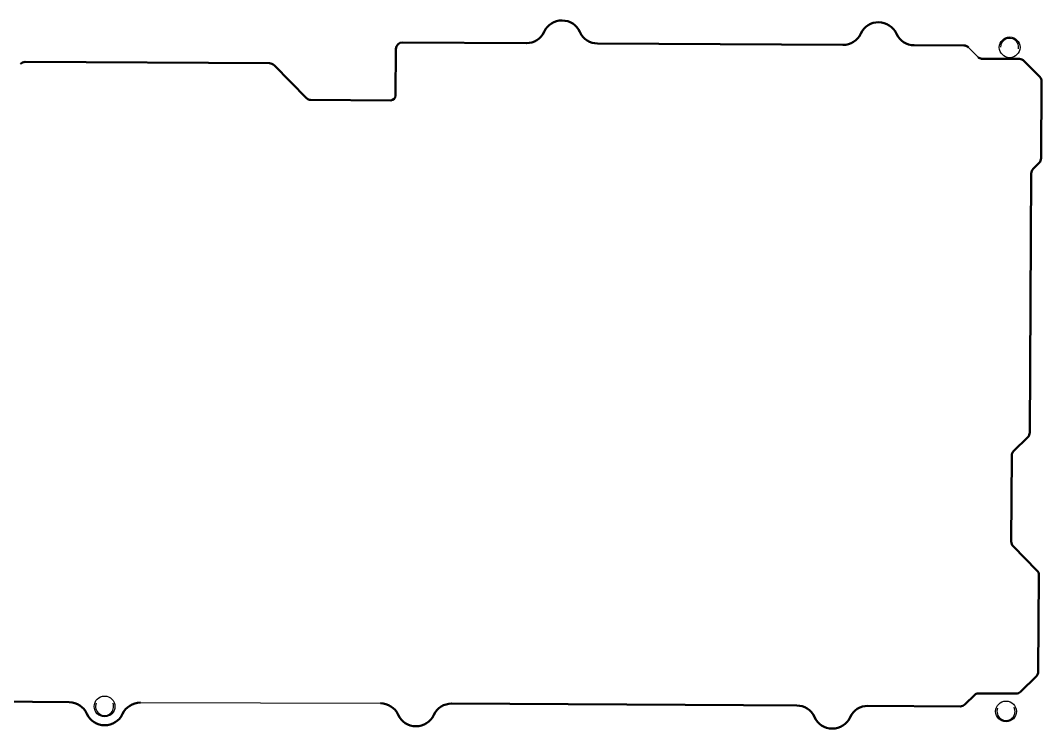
# Model space of a CAD drawing. Header units: centimetres. Extents: x -11 to 276, y 107 to 217.
# Drawn here: x 119.6 to 276.4, y 106.8 to 215.6 of the extents above; entities that cross this region are included whole.
import ezdxf

# ---------------------------------------------------------------- set-up
doc = ezdxf.new("R2010")
doc.units = ezdxf.units.CM
doc.header["$MEASUREMENT"] = 0
doc.layers.add('PLATE_Sketch10', color=7, linetype='Continuous')
doc.layers.add('Visible', color=7, linetype='Continuous', lineweight=50)

msp = doc.modelspace()

# ---------------------------------------------------------------- linework, layer by layer
for p, q in [((200.06, 213.83, -2.81), (200.06, 213.83, -3.22)), ((200.06, 213.83, -2.81), (200.06, 213.83, -3.22)), ((200.07, 213.83, -2.81), (200.07, 213.83, -3.22)), ((200.07, 213.83, -2.81), (200.07, 213.83, -3.22)), ((200.07, 213.83, -2.81), (200.07, 213.83, -3.22)), ((200.07, 213.83, -2.81), (200.07, 213.83, -3.22)), ((205.54, 213.8, -2.81), (205.54, 213.8, -3.22)), ((205.54, 213.8, -2.81), (205.54, 213.8, -3.22)), ((205.54, 213.8, -2.81), (205.54, 213.8, -3.22)), ((205.54, 213.8, -2.81), (205.54, 213.8, -3.22)), ((248.68, 213.56, -2.81), (248.68, 213.56, -3.22)), ((248.68, 213.56, -2.81), (248.68, 213.56, -3.22)), ((248.68, 213.56, -2.81), (248.68, 213.56, -3.22)), ((248.68, 213.56, -2.81), (248.68, 213.56, -3.22)), ((254.16, 213.53, -2.81), (254.16, 213.53, -3.22)), ((254.16, 213.53, -2.81), (254.16, 213.53, -3.22)), ((254.16, 213.53, -2.81), (254.16, 213.53, -3.22)), ((254.16, 213.53, -2.81), (254.16, 213.53, -3.22)), ((197.32, 212.09, -2.81), (178.3, 212.19, -2.81)), ((197.32, 212.09, -2.81), (178.3, 212.19, -2.81)), ((178.3, 212.19, -2.81), (178.3, 212.19, -3.22)), ((197.32, 212.09, -3.22), (178.3, 212.19, -3.22)), ((197.32, 212.09, -2.81), (178.3, 212.19, -2.81)), ((178.3, 212.19, -2.81), (178.3, 212.19, -3.22)), ((197.32, 212.09, -3.22), (178.3, 212.19, -3.22)), ((178.3, 212.19, -2.81), (178.3, 212.19, -3.22)), ((178.3, 212.19, -2.81), (178.3, 212.19, -3.22)), ((197.32, 212.09, -2.81), (197.32, 212.09, -3.22)), ((197.32, 212.09, -2.81), (197.32, 212.09, -3.22)), ((197.32, 212.09, -2.81), (197.32, 212.09, -3.22)), ((197.32, 212.09, -2.81), (197.32, 212.09, -3.22)), ((197.32, 212.09, -2.81), (197.32, 212.09, -3.22)), ((197.32, 212.09, -2.81), (197.32, 212.09, -3.22)), ((208.26, 212.03, -2.81), (208.26, 212.03, -3.22)), ((208.26, 212.03, -2.81), (208.26, 212.03, -3.22)), ((245.94, 211.82, -2.81), (208.26, 212.03, -2.81)), ((208.26, 212.03, -2.81), (208.26, 212.03, -3.22)), ((245.94, 211.82, -3.22), (208.26, 212.03, -3.22)), ((245.94, 211.82, -2.81), (227.38, 211.92, -2.81)), ((245.94, 211.82, -2.81), (227.38, 211.92, -2.81)), ((227.38, 211.92, -2.81), (227.38, 211.92, -3.22)), ((245.94, 211.82, -3.22), (227.38, 211.92, -3.22)), ((245.94, 211.82, -2.81), (245.94, 211.82, -3.22)), ((245.94, 211.82, -2.81), (245.94, 211.82, -3.22)), ((245.94, 211.82, -2.81), (245.94, 211.82, -3.22)), ((245.94, 211.82, -2.81), (245.94, 211.82, -3.22)), ((264.52, 211.72, -2.81), (256.88, 211.76, -2.81)), ((264.52, 211.72, -2.81), (256.88, 211.76, -2.81)), ((256.88, 211.76, -2.81), (256.88, 211.76, -3.22)), ((264.52, 211.72, -3.22), (256.88, 211.76, -3.22)), ((264.52, 211.72, -2.81), (256.88, 211.76, -2.81)), ((256.88, 211.76, -2.81), (256.88, 211.76, -3.22)), ((264.52, 211.72, -3.22), (256.88, 211.76, -3.22)), ((256.88, 211.76, -2.81), (256.88, 211.76, -3.22)), ((256.88, 211.76, -2.81), (256.88, 211.76, -3.22)), ((264.52, 211.72, -2.81), (264.52, 211.72, -3.22)), ((264.52, 211.72, -2.81), (264.52, 211.72, -3.22)), ((264.52, 211.72, -2.81), (264.52, 211.72, -3.22)), ((264.52, 211.72, -2.81), (264.52, 211.72, -3.22)), ((177.29, 211.2, -2.81), (177.25, 204.05, -2.81)), ((177.29, 211.2, -2.81), (177.25, 204.05, -2.81)), ((177.29, 211.2, -3.22), (177.25, 204.05, -3.22)), ((177.29, 211.2, -2.81), (177.25, 204.05, -2.81)), ((177.29, 211.2, -3.22), (177.25, 204.05, -3.22)), ((177.29, 211.2, -2.81), (177.29, 211.2, -3.22)), ((177.29, 211.2, -2.81), (177.29, 211.2, -3.22)), ((177.29, 211.2, -2.81), (177.29, 211.2, -3.22)), ((177.29, 211.2, -2.81), (177.29, 211.2, -3.22)), ((266.71, 209.92, -2.81), (265.22, 211.42, -2.81)), ((266.71, 209.92, -2.81), (265.22, 211.42, -2.81)), ((265.22, 211.42, -2.81), (265.22, 211.42, -3.22)), ((266.71, 209.92, -3.22), (265.22, 211.42, -3.22)), ((265.22, 211.42, -2.81), (265.22, 211.42, -3.22)), ((265.22, 211.42, -2.81), (265.22, 211.42, -3.22)), ((119.64, 208.91, -2.81), (119.64, 208.91, -3.22)), ((119.64, 208.91, -2.81), (119.64, 208.91, -3.22)), ((157.89, 208.99, -2.81), (120.35, 209.2, -2.81)), ((157.89, 208.99, -2.81), (120.35, 209.2, -2.81)), ((120.35, 209.2, -2.81), (120.35, 209.2, -3.22)), ((157.89, 208.99, -3.22), (120.35, 209.2, -3.22)), ((157.89, 208.99, -2.81), (120.35, 209.2, -2.81)), ((120.35, 209.2, -2.81), (120.35, 209.2, -3.22)), ((157.89, 208.99, -3.22), (120.35, 209.2, -3.22)), ((120.35, 209.2, -2.81), (120.35, 209.2, -3.22)), ((120.35, 209.2, -2.81), (120.35, 209.2, -3.22)), ((157.89, 208.99, -2.81), (157.89, 208.99, -3.22)), ((157.89, 208.99, -2.81), (157.89, 208.99, -3.22)), ((157.89, 208.99, -2.81), (157.89, 208.99, -3.22)), ((157.89, 208.99, -2.81), (157.89, 208.99, -3.22)), ((158.59, 208.69, -2.81), (163.64, 203.59, -2.81)), ((158.59, 208.69, -2.81), (163.64, 203.59, -2.81)), ((158.59, 208.69, -3.22), (163.64, 203.59, -3.22)), ((158.59, 208.69, -2.81), (158.59, 208.69, -3.22)), ((158.59, 208.69, -2.81), (163.64, 203.59, -2.81)), ((158.59, 208.69, -3.22), (163.64, 203.59, -3.22)), ((158.59, 208.69, -2.81), (158.59, 208.69, -3.22)), ((158.59, 208.69, -2.81), (158.59, 208.69, -3.22)), ((158.59, 208.69, -2.81), (158.59, 208.69, -3.22)), ((266.71, 209.92, -2.81), (266.71, 209.92, -3.22)), ((266.71, 209.92, -2.81), (266.71, 209.92, -3.22)), ((266.71, 209.92, -2.81), (266.71, 209.92, -3.22)), ((273.03, 209.67, -2.81), (267.24, 209.7, -2.81)), ((273.03, 209.67, -2.81), (267.24, 209.7, -2.81)), ((267.24, 209.7, -2.81), (267.24, 209.7, -3.22)), ((273.03, 209.67, -3.22), (267.24, 209.7, -3.22)), ((273.03, 209.67, -2.81), (267.24, 209.7, -2.81)), ((267.24, 209.7, -2.81), (267.24, 209.7, -3.22)), ((273.03, 209.67, -3.22), (267.24, 209.7, -3.22)), ((267.24, 209.7, -2.81), (267.24, 209.7, -3.22)), ((267.24, 209.7, -2.81), (267.24, 209.7, -3.22)), ((273.03, 209.67, -2.81), (273.03, 209.67, -3.22)), ((273.03, 209.67, -2.81), (273.03, 209.67, -3.22)), ((273.03, 209.67, -2.81), (273.03, 209.67, -3.22)), ((273.03, 209.67, -2.81), (273.03, 209.67, -3.22)), ((273.74, 209.37, -2.81), (276.15, 206.93, -2.81)), ((273.74, 209.37, -2.81), (276.15, 206.93, -2.81)), ((273.74, 209.37, -3.22), (276.15, 206.93, -3.22)), ((273.74, 209.37, -2.81), (273.74, 209.37, -3.22)), ((273.74, 209.37, -2.81), (276.15, 206.93, -2.81)), ((273.74, 209.37, -3.22), (276.15, 206.93, -3.22)), ((273.74, 209.37, -2.81), (273.74, 209.37, -3.22)), ((273.74, 209.37, -2.81), (273.74, 209.37, -3.22)), ((273.74, 209.37, -2.81), (273.74, 209.37, -3.22)), ((276.15, 206.93, -2.81), (276.15, 206.93, -3.22)), ((276.15, 206.93, -2.81), (276.15, 206.93, -3.22)), ((276.15, 206.93, -2.81), (276.15, 206.93, -3.22)), ((276.15, 206.93, -2.81), (276.15, 206.93, -3.22)), ((276.37, 194.41, -2.81), (276.44, 206.22, -2.81)), ((276.37, 194.41, -2.81), (276.44, 206.22, -2.81)), ((276.37, 194.41, -3.22), (276.44, 206.22, -3.22)), ((276.37, 194.41, -2.81), (276.44, 206.22, -2.81)), ((276.37, 194.41, -3.22), (276.44, 206.22, -3.22)), ((276.44, 206.22, -2.81), (276.44, 206.22, -3.22)), ((276.44, 206.22, -2.81), (276.44, 206.22, -3.22)), ((276.44, 206.22, -2.81), (276.44, 206.22, -3.22)), ((276.44, 206.22, -2.81), (276.44, 206.22, -3.22)), ((177.25, 204.05, -2.81), (177.25, 204.05, -3.22)), ((177.25, 204.05, -2.81), (177.25, 204.05, -3.22)), ((177.25, 204.05, -2.81), (177.25, 204.05, -3.22)), ((177.25, 204.05, -2.81), (177.25, 204.05, -3.22)), ((163.64, 203.59, -2.81), (163.64, 203.59, -3.22)), ((163.64, 203.59, -2.81), (163.64, 203.59, -3.22)), ((163.64, 203.59, -2.81), (163.64, 203.59, -3.22)), ((163.64, 203.59, -2.81), (163.64, 203.59, -3.22)), ((176.5, 203.3, -2.81), (164.17, 203.37, -2.81)), ((176.5, 203.3, -2.81), (164.17, 203.37, -2.81)), ((164.17, 203.37, -2.81), (164.17, 203.37, -3.22)), ((176.5, 203.3, -3.22), (164.17, 203.37, -3.22)), ((176.5, 203.3, -2.81), (164.17, 203.37, -2.81)), ((164.17, 203.37, -2.81), (164.17, 203.37, -3.22)), ((176.5, 203.3, -3.22), (164.17, 203.37, -3.22)), ((164.17, 203.37, -2.81), (164.17, 203.37, -3.22)), ((164.17, 203.37, -2.81), (164.17, 203.37, -3.22)), ((176.5, 203.3, -2.81), (176.5, 203.3, -3.22)), ((176.5, 203.3, -2.81), (176.5, 203.3, -3.22)), ((176.5, 203.3, -2.81), (176.5, 203.3, -3.22)), ((176.5, 203.3, -2.81), (176.5, 203.3, -3.22)), ((275.15, 192.79, -2.81), (276.08, 193.71, -2.81)), ((275.15, 192.79, -2.81), (276.08, 193.71, -2.81)), ((275.15, 192.79, -3.22), (276.08, 193.71, -3.22)), ((275.15, 192.79, -2.81), (276.08, 193.71, -2.81)), ((275.15, 192.79, -3.22), (276.08, 193.71, -3.22)), ((276.08, 193.71, -2.81), (276.08, 193.71, -3.22)), ((276.08, 193.71, -2.81), (276.08, 193.71, -3.22)), ((276.08, 193.71, -2.81), (276.08, 193.71, -3.22)), ((276.08, 193.71, -2.81), (276.08, 193.71, -3.22)), ((276.37, 194.41, -2.81), (276.37, 194.41, -3.22)), ((276.37, 194.41, -2.81), (276.37, 194.41, -3.22)), ((276.37, 194.41, -2.81), (276.37, 194.41, -3.22)), ((276.37, 194.41, -2.81), (276.37, 194.41, -3.22)), ((274.64, 152.29, -2.81), (274.86, 192.09, -2.81)), ((274.64, 152.29, -2.81), (274.86, 192.09, -2.81)), ((274.64, 152.29, -3.22), (274.86, 192.09, -3.22)), ((274.64, 152.29, -2.81), (274.86, 192.09, -2.81)), ((274.64, 152.29, -3.22), (274.86, 192.09, -3.22)), ((274.86, 192.09, -2.81), (274.86, 192.09, -3.22)), ((274.86, 192.09, -2.81), (274.86, 192.09, -3.22)), ((274.86, 192.09, -2.81), (274.86, 192.09, -3.22)), ((274.86, 192.09, -2.81), (274.86, 192.09, -3.22)), ((275.15, 192.79, -2.81), (275.15, 192.79, -3.22)), ((275.15, 192.79, -2.81), (275.15, 192.79, -3.22)), ((275.15, 192.79, -2.81), (275.15, 192.79, -3.22)), ((275.15, 192.79, -2.81), (275.15, 192.79, -3.22)), ((274.64, 152.29, -2.81), (274.64, 152.29, -3.22)), ((274.64, 152.29, -2.81), (274.64, 152.29, -3.22)), ((274.64, 152.29, -2.81), (274.64, 152.29, -3.22)), ((274.64, 152.29, -2.81), (274.64, 152.29, -3.22)), ((272.14, 149.41, -2.81), (274.34, 151.58, -2.81)), ((272.14, 149.41, -2.81), (274.34, 151.58, -2.81)), ((272.14, 149.41, -3.22), (274.34, 151.58, -3.22)), ((272.14, 149.41, -2.81), (274.34, 151.58, -2.81)), ((272.14, 149.41, -3.22), (274.34, 151.58, -3.22)), ((274.34, 151.58, -2.81), (274.34, 151.58, -3.22)), ((274.34, 151.58, -2.81), (274.34, 151.58, -3.22)), ((274.34, 151.58, -2.81), (274.34, 151.58, -3.22)), ((274.34, 151.58, -2.81), (274.34, 151.58, -3.22)), ((272.14, 149.41, -2.81), (272.14, 149.41, -3.22)), ((272.14, 149.41, -2.81), (272.14, 149.41, -3.22)), ((272.14, 149.41, -2.81), (272.14, 149.41, -3.22)), ((272.14, 149.41, -2.81), (272.14, 149.41, -3.22)), ((271.77, 135.51, -2.81), (271.85, 148.7, -2.81)), ((271.77, 135.51, -2.81), (271.85, 148.7, -2.81)), ((271.77, 135.51, -3.22), (271.85, 148.7, -3.22)), ((271.77, 135.51, -2.81), (271.85, 148.7, -2.81)), ((271.77, 135.51, -3.22), (271.85, 148.7, -3.22)), ((271.85, 148.7, -2.81), (271.85, 148.7, -3.22)), ((271.85, 148.7, -2.81), (271.85, 148.7, -3.22)), ((271.85, 148.7, -2.81), (271.85, 148.7, -3.22)), ((271.85, 148.7, -2.81), (271.85, 148.7, -3.22)), ((271.77, 135.51, -2.81), (271.77, 135.51, -3.22)), ((271.77, 135.51, -2.81), (271.77, 135.51, -3.22)), ((271.77, 135.51, -2.81), (271.77, 135.51, -3.22)), ((271.77, 135.51, -2.81), (271.77, 135.51, -3.22)), ((275.73, 131.09, -2.81), (272.06, 134.8, -2.81)), ((275.73, 131.09, -2.81), (272.06, 134.8, -2.81)), ((272.06, 134.8, -2.81), (272.06, 134.8, -3.22)), ((275.73, 131.09, -3.22), (272.06, 134.8, -3.22)), ((275.73, 131.09, -2.81), (272.06, 134.8, -2.81)), ((272.06, 134.8, -2.81), (272.06, 134.8, -3.22)), ((275.73, 131.09, -3.22), (272.06, 134.8, -3.22)), ((272.06, 134.8, -2.81), (272.06, 134.8, -3.22)), ((272.06, 134.8, -2.81), (272.06, 134.8, -3.22)), ((275.73, 131.09, -2.81), (275.73, 131.09, -3.22)), ((275.73, 131.09, -2.81), (275.73, 131.09, -3.22)), ((275.73, 131.09, -2.81), (275.73, 131.09, -3.22)), ((275.73, 131.09, -2.81), (275.73, 131.09, -3.22)), ((275.94, 115.56, -2.81), (276.02, 130.38, -2.81)), ((275.94, 115.56, -2.81), (276.02, 130.38, -2.81)), ((275.94, 115.56, -3.22), (276.02, 130.38, -3.22)), ((275.94, 115.56, -2.81), (276.02, 130.38, -2.81)), ((275.94, 115.56, -3.22), (276.02, 130.38, -3.22)), ((276.02, 130.38, -2.81), (276.02, 130.38, -3.22)), ((276.02, 130.38, -2.81), (276.02, 130.38, -3.22)), ((276.02, 130.38, -2.81), (276.02, 130.38, -3.22)), ((276.02, 130.38, -2.81), (276.02, 130.38, -3.22)), ((275.64, 114.86, -2.81), (273.21, 112.45, -2.81)), ((275.64, 114.86, -2.81), (273.21, 112.45, -2.81)), ((275.64, 114.86, -3.22), (273.21, 112.45, -3.22)), ((275.64, 114.86, -2.81), (273.21, 112.45, -2.81)), ((275.64, 114.86, -3.22), (273.21, 112.45, -3.22)), ((275.64, 114.86, -2.81), (275.64, 114.86, -3.22)), ((275.64, 114.86, -2.81), (275.64, 114.86, -3.22)), ((275.64, 114.86, -2.81), (275.64, 114.86, -3.22)), ((275.64, 114.86, -2.81), (275.64, 114.86, -3.22)), ((275.94, 115.56, -2.81), (275.94, 115.56, -3.22)), ((275.94, 115.56, -2.81), (275.94, 115.56, -3.22)), ((275.94, 115.56, -2.81), (275.94, 115.56, -3.22)), ((275.94, 115.56, -2.81), (275.94, 115.56, -3.22)), ((264.67, 110.49, -2.81), (266.17, 111.97, -2.81)), ((264.67, 110.49, -2.81), (266.17, 111.97, -2.81)), ((264.67, 110.49, -3.22), (266.17, 111.97, -3.22)), ((264.67, 110.49, -2.81), (266.17, 111.97, -2.81)), ((264.67, 110.49, -3.22), (266.17, 111.97, -3.22)), ((266.17, 111.97, -2.81), (266.17, 111.97, -3.22)), ((266.17, 111.97, -2.81), (266.17, 111.97, -3.22)), ((266.17, 111.97, -2.81), (266.17, 111.97, -3.22)), ((266.17, 111.97, -2.81), (266.17, 111.97, -3.22)), ((266.7, 112.19, -2.81), (272.5, 112.16, -2.81)), ((266.7, 112.19, -2.81), (266.7, 112.19, -3.22)), ((266.7, 112.19, -2.81), (266.7, 112.19, -3.22)), ((266.7, 112.19, -2.81), (272.5, 112.16, -2.81)), ((266.7, 112.19, -3.22), (272.5, 112.16, -3.22)), ((266.7, 112.19, -2.81), (266.7, 112.19, -3.22)), ((266.7, 112.19, -2.81), (272.5, 112.16, -2.81)), ((266.7, 112.19, -3.22), (272.5, 112.16, -3.22)), ((266.7, 112.19, -2.81), (266.7, 112.19, -3.22)), ((272.5, 112.16, -2.81), (272.5, 112.16, -3.22)), ((272.5, 112.16, -2.81), (272.5, 112.16, -3.22)), ((272.5, 112.16, -2.81), (272.5, 112.16, -3.22)), ((272.5, 112.16, -2.81), (272.5, 112.16, -3.22)), ((273.21, 112.45, -2.81), (273.21, 112.45, -3.22)), ((273.21, 112.45, -2.81), (273.21, 112.45, -3.22)), ((273.21, 112.45, -2.81), (273.21, 112.45, -3.22)), ((273.21, 112.45, -2.81), (273.21, 112.45, -3.22)), ((109.41, 111.05, -2.81), (127.13, 110.83, -2.81)), ((109.41, 111.05, -3.22), (127.13, 110.83, -3.22)), ((127.13, 110.83, -2.81), (127.13, 110.83, -3.22)), ((127.13, 110.83, -2.81), (127.13, 110.83, -3.22)), ((138.07, 110.8, -2.81), (174.91, 110.69, -2.81)), ((138.07, 110.8, -2.81), (174.91, 110.69, -2.81)), ((138.07, 110.8, -3.22), (174.91, 110.69, -3.22)), ((138.07, 110.8, -2.81), (138.07, 110.8, -3.22)), ((138.07, 110.77, -2.81), (138.07, 110.77, -3.22)), ((174.91, 110.69, -2.81), (174.91, 110.69, -3.22)), ((174.91, 110.69, -2.81), (174.91, 110.69, -3.22)), ((174.91, 110.69, -2.81), (174.91, 110.69, -3.22)), ((185.85, 110.63, -2.81), (206.55, 110.51, -2.81)), ((185.85, 110.63, -2.81), (185.85, 110.63, -3.22)), ((185.85, 110.63, -2.81), (185.85, 110.63, -3.22)), ((185.85, 110.63, -2.81), (230.65, 110.38, -2.81)), ((185.85, 110.63, -3.22), (230.65, 110.38, -3.22)), ((185.85, 110.63, -2.81), (185.85, 110.63, -3.22)), ((185.85, 110.63, -2.81), (206.55, 110.51, -2.81)), ((185.85, 110.63, -3.22), (206.55, 110.51, -3.22)), ((185.85, 110.63, -2.81), (185.85, 110.63, -3.22)), ((206.55, 110.51, -2.81), (206.55, 110.51, -3.22)), ((230.65, 110.38, -2.81), (238.84, 110.34, -2.81)), ((230.65, 110.38, -2.81), (230.65, 110.38, -3.22)), ((230.65, 110.38, -2.81), (238.84, 110.34, -2.81)), ((230.65, 110.38, -3.22), (238.84, 110.34, -3.22)), ((230.65, 110.38, -2.81), (230.65, 110.38, -3.22)), ((230.65, 110.38, -2.81), (238.84, 110.34, -2.81)), ((230.65, 110.38, -3.22), (238.84, 110.34, -3.22)), ((230.65, 110.38, -2.81), (230.65, 110.38, -3.22)), ((238.84, 110.34, -2.81), (238.84, 110.34, -3.22)), ((238.84, 110.34, -2.81), (238.84, 110.34, -3.22)), ((238.84, 110.34, -2.81), (238.84, 110.34, -3.22)), ((238.84, 110.34, -2.81), (238.84, 110.34, -3.22)), ((249.78, 110.28, -2.81), (263.96, 110.2, -2.81)), ((249.78, 110.28, -2.81), (249.78, 110.28, -3.22)), ((249.78, 110.28, -2.81), (249.78, 110.28, -3.22)), ((249.78, 110.28, -2.81), (263.96, 110.2, -2.81)), ((249.78, 110.28, -3.22), (263.96, 110.2, -3.22)), ((249.78, 110.28, -2.81), (249.78, 110.28, -3.22)), ((249.78, 110.28, -2.81), (263.96, 110.2, -2.81)), ((249.78, 110.28, -3.22), (263.96, 110.2, -3.22)), ((249.78, 110.28, -2.81), (249.78, 110.28, -3.22)), ((263.96, 110.2, -2.81), (263.96, 110.2, -3.22)), ((263.96, 110.2, -2.81), (263.96, 110.2, -3.22)), ((263.96, 110.2, -2.81), (263.96, 110.2, -3.22)), ((263.96, 110.2, -2.81), (263.96, 110.2, -3.22)), ((264.67, 110.49, -2.81), (264.67, 110.49, -3.22)), ((264.67, 110.49, -2.81), (264.67, 110.49, -3.22)), ((264.67, 110.49, -2.81), (264.67, 110.49, -3.22)), ((264.67, 110.49, -2.81), (264.67, 110.49, -3.22)), ((129.85, 109.06, -2.81), (129.85, 109.06, -3.22)), ((129.85, 109.06, -2.81), (129.85, 109.06, -3.22)), ((135.32, 109.03, -2.81), (135.32, 109.03, -3.22)), ((135.32, 109.03, -2.81), (135.32, 109.03, -3.22)), ((177.64, 108.92, -2.81), (177.64, 108.92, -3.22)), ((177.64, 108.92, -2.81), (177.64, 108.92, -3.22)), ((177.64, 108.92, -2.81), (177.64, 108.92, -3.22)), ((177.64, 108.92, -2.81), (177.64, 108.92, -3.22)), ((183.11, 108.89, -2.81), (183.11, 108.89, -3.22)), ((183.11, 108.89, -2.81), (183.11, 108.89, -3.22)), ((183.11, 108.89, -2.81), (183.11, 108.89, -3.22)), ((183.11, 108.89, -2.81), (183.11, 108.89, -3.22)), ((241.56, 108.57, -2.81), (241.56, 108.57, -3.22)), ((241.56, 108.57, -2.81), (241.56, 108.57, -3.22)), ((241.56, 108.57, -2.81), (241.56, 108.57, -3.22)), ((241.56, 108.57, -2.81), (241.56, 108.57, -3.22)), ((247.04, 108.54, -2.81), (247.04, 108.54, -3.22)), ((247.04, 108.54, -2.81), (247.04, 108.54, -3.22)), ((247.04, 108.54, -2.81), (247.04, 108.54, -3.22)), ((247.04, 108.54, -2.81), (247.04, 108.54, -3.22))]:
    msp.add_line(p, q)
at = {"extrusion": (0, 0, -1)}
for centre, radius, start, end in [((-202.8, 212.56, 3.22), 3.01, 24.9398, 155.6912), ((-202.8, 212.56, 3.22), 3.01, 24.9398, 155.6912), ((-251.41, 212.29, 3.22), 3.01, 24.9398, 155.6912), ((-251.41, 212.29, 3.22), 3.01, 24.9398, 155.6912), ((-197.34, 215.1, 3.22), 3.01, 204.9398, 270.3155), ((-197.34, 215.1, 3.22), 3.01, 204.9398, 270.3155), ((-197.34, 215.1, 3.22), 3.01, 204.9398, 270.3155), ((-197.34, 215.1, 3.22), 3.01, 204.9398, 270.3155), ((-208.28, 215.04, 3.22), 3.01, 270.3155, 335.6912), ((-208.28, 215.04, 3.22), 3.01, 270.3155, 335.6912), ((-245.96, 214.83, 3.22), 3.01, 204.9398, 270.3155), ((-245.96, 214.83, 3.22), 3.01, 204.9398, 270.3155), ((-256.9, 214.77, 3.22), 3.01, 270.3155, 335.6912), ((-256.9, 214.77, 3.22), 3.01, 270.3155, 335.6912), ((-178.29, 211.19, 2.81), 1, 0.3155, 90.3155), ((-178.29, 211.19, 2.81), 1, 0.3155, 90.3155), ((-178.29, 211.19, 3.22), 1, 0.3155, 90.3155), ((-264.51, 210.72, 2.81), 1, 90.3155, 135.3155), ((-264.51, 210.72, 2.81), 1, 90.3155, 135.3155), ((-264.51, 210.72, 3.22), 1, 90.3155, 135.3155), ((-120.34, 208.19, 2.81), 1, 45.3155, 90.3155), ((-120.34, 208.19, 2.81), 1, 45.3155, 90.3155), ((-120.34, 208.19, 3.22), 1, 45.3155, 90.3155), ((-157.88, 207.99, 2.81), 1, 90.3155, 135.3155), ((-157.88, 207.99, 2.81), 1, 90.3155, 135.3155), ((-157.88, 207.99, 3.22), 1, 90.3155, 135.3155), ((-267.24, 210.45, 3.22), 0.752, 270.3155, 315.3155), ((-267.24, 210.45, 3.22), 0.752, 270.3155, 315.3155), ((-273.03, 208.66, 2.81), 1, 90.3155, 135.3155), ((-273.03, 208.66, 2.81), 1, 90.3155, 135.3155), ((-273.03, 208.66, 3.22), 1, 90.3155, 135.3155), ((-275.44, 206.23, 2.81), 1, 135.3155, 180.3155), ((-275.44, 206.23, 2.81), 1, 135.3155, 180.3155), ((-275.44, 206.23, 3.22), 1, 135.3155, 180.3155), ((-176.5, 204.05, 3.22), 0.752, 180.3155, 270.3155), ((-176.5, 204.05, 3.22), 0.752, 180.3155, 270.3155), ((-164.18, 204.12, 3.22), 0.752, 270.3155, 315.3155), ((-164.18, 204.12, 3.22), 0.752, 270.3155, 315.3155), ((-275.37, 194.42, 2.81), 1, 180.3155, 225.3155), ((-275.37, 194.42, 2.81), 1, 180.3155, 225.3155), ((-275.37, 194.42, 3.22), 1, 180.3155, 225.3155), ((-275.86, 192.08, 2.81), 1, 0.3155, 45.3155), ((-275.86, 192.08, 2.81), 1, 0.3155, 45.3155), ((-275.86, 192.08, 3.22), 1, 0.3155, 45.3155), ((-273.63, 152.29, 3.22), 1, 180.3155, 225.3155), ((-273.63, 152.29, 3.22), 1, 180.3155, 225.3155), ((-272.85, 148.7, 3.22), 1, 0.3155, 45.3155), ((-272.85, 148.7, 3.22), 1, 0.3155, 45.3155), ((-272.78, 135.51, 2.81), 1, 315.3155, 0.3155), ((-272.78, 135.51, 2.81), 1, 315.3155, 0.3155), ((-272.78, 135.51, 3.22), 1, 315.3155, 0.3155), ((-275.02, 130.39, 2.81), 1, 135.3155, 180.3155), ((-275.02, 130.39, 2.81), 1, 135.3155, 180.3155), ((-275.02, 130.39, 3.22), 1, 135.3155, 180.3155), ((-274.94, 115.57, 2.81), 1, 180.3155, 225.3155), ((-274.94, 115.57, 2.81), 1, 180.3155, 225.3155), ((-274.94, 115.57, 3.22), 1, 180.3155, 225.3155), ((-266.7, 111.44, 3.22), 0.752, 45.3155, 90.3155), ((-266.7, 111.44, 3.22), 0.752, 45.3155, 90.3155), ((-272.5, 113.16, 2.81), 1, 225.3155, 270.3155), ((-272.5, 113.16, 2.81), 1, 225.3155, 270.3155), ((-272.5, 113.16, 3.22), 1, 225.3155, 270.3155), ((-127.11, 107.83, 3.22), 3.01, 90.3155, 155.6912), ((-138.05, 107.76, 3.22), 3.01, 24.9398, 90.3155), ((-174.89, 107.68, 3.22), 3.01, 90.3155, 155.6912), ((-174.89, 107.68, 3.22), 3.01, 90.3155, 155.6912), ((-185.84, 107.62, 3.22), 3.01, 24.9398, 90.3155), ((-185.84, 107.62, 3.22), 3.01, 24.9398, 90.3155), ((-238.82, 107.33, 3.22), 3.01, 90.3155, 155.6912), ((-238.82, 107.33, 3.22), 3.01, 90.3155, 155.6912), ((-249.76, 107.27, 3.22), 3.01, 24.9398, 90.3155), ((-249.76, 107.27, 3.22), 3.01, 24.9398, 90.3155), ((-263.96, 111.2, 2.81), 1, 225.3155, 270.3155), ((-263.96, 111.2, 2.81), 1, 225.3155, 270.3155), ((-263.96, 111.2, 3.22), 1, 225.3155, 270.3155), ((-132.59, 110.3, 3.22), 3.01, 204.9398, 335.6912), ((-180.38, 110.16, 3.22), 3.01, 204.9398, 335.6912), ((-180.38, 110.16, 3.22), 3.01, 204.9398, 335.6912), ((-244.31, 109.8, 3.22), 3.01, 204.9398, 335.6912), ((-244.31, 109.8, 3.22), 3.01, 204.9398, 335.6912)]:
    msp.add_arc(centre, radius, start, end, dxfattribs=at)
for centre, radius, start, end in [((202.8, 212.56, -2.81), 3.01, 24.3088, 155.0602), ((202.8, 212.56, -2.81), 3.01, 24.3088, 155.0602), ((202.8, 212.56, -2.81), 3.01, 24.3088, 155.0602), ((251.41, 212.29, -2.81), 3.01, 24.3088, 155.0602), ((251.41, 212.29, -2.81), 3.01, 24.3088, 155.0602), ((251.41, 212.29, -2.81), 3.01, 24.3088, 155.0602), ((197.34, 215.1, -2.81), 3.01, 269.6845, 335.0602), ((197.34, 215.1, -2.81), 3.01, 269.6845, 335.0602), ((197.34, 215.1, -2.81), 3.01, 269.6845, 335.0602), ((197.34, 215.1, -2.81), 3.01, 269.6845, 335.0602), ((197.34, 215.1, -2.81), 3.01, 269.6845, 335.0602), ((197.34, 215.1, -2.81), 3.01, 269.6845, 335.0602), ((208.28, 215.04, -2.81), 3.01, 204.3088, 269.6845), ((208.28, 215.04, -2.81), 3.01, 204.3088, 269.6845), ((208.28, 215.04, -2.81), 3.01, 204.3088, 269.6845), ((245.96, 214.83, -2.81), 3.01, 269.6845, 335.0602), ((245.96, 214.83, -2.81), 3.01, 269.6845, 335.0602), ((245.96, 214.83, -2.81), 3.01, 269.6845, 335.0602), ((256.9, 214.77, -2.81), 3.01, 204.3088, 269.6845), ((256.9, 214.77, -2.81), 3.01, 204.3088, 269.6845), ((256.9, 214.77, -2.81), 3.01, 204.3088, 269.6845), ((267.24, 210.45, -2.81), 0.752, 224.6845, 269.6845), ((267.24, 210.45, -2.81), 0.752, 224.6845, 269.6845), ((267.24, 210.45, -2.81), 0.752, 224.6845, 269.6845), ((176.5, 204.05, -2.81), 0.752, 269.6845, 359.6845), ((176.5, 204.05, -2.81), 0.752, 269.6845, 359.6845), ((176.5, 204.05, -2.81), 0.752, 269.6845, 359.6845), ((164.18, 204.12, -2.81), 0.752, 224.6845, 269.6845), ((164.18, 204.12, -2.81), 0.752, 224.6845, 269.6845), ((164.18, 204.12, -2.81), 0.752, 224.6845, 269.6845), ((273.63, 152.29, -2.81), 1, 314.6845, 359.6845), ((273.63, 152.29, -2.81), 1, 314.6845, 359.6845), ((273.63, 152.29, -2.81), 1, 314.6845, 359.6845), ((272.85, 148.7, -2.81), 1, 134.6845, 179.6845), ((272.85, 148.7, -2.81), 1, 134.6845, 179.6845), ((272.85, 148.7, -2.81), 1, 134.6845, 179.6845), ((266.7, 111.44, -2.81), 0.752, 89.6845, 134.6845), ((266.7, 111.44, -2.81), 0.752, 89.6845, 134.6845), ((266.7, 111.44, -2.81), 0.752, 89.6845, 134.6845), ((127.11, 107.83, -2.81), 3.01, 24.3088, 89.6845), ((138.05, 107.76, -2.81), 3.01, 89.6845, 155.0602), ((174.89, 107.68, -2.81), 3.01, 24.3088, 89.6845), ((174.89, 107.68, -2.81), 3.01, 24.3088, 89.6845), ((174.89, 107.68, -2.81), 3.01, 24.3088, 89.6845), ((185.84, 107.62, -2.81), 3.01, 89.6845, 155.0602), ((185.84, 107.62, -2.81), 3.01, 89.6845, 155.0602), ((185.84, 107.62, -2.81), 3.01, 89.6845, 155.0602), ((238.82, 107.33, -2.81), 3.01, 24.3088, 89.6845), ((238.82, 107.33, -2.81), 3.01, 24.3088, 89.6845), ((238.82, 107.33, -2.81), 3.01, 24.3088, 89.6845), ((249.76, 107.27, -2.81), 3.01, 89.6845, 155.0602), ((249.76, 107.27, -2.81), 3.01, 89.6845, 155.0602), ((249.76, 107.27, -2.81), 3.01, 89.6845, 155.0602), ((132.59, 110.3, -2.81), 3.01, 204.3088, 335.0602), ((180.38, 110.16, -2.81), 3.01, 204.3088, 335.0602), ((180.38, 110.16, -2.81), 3.01, 204.3088, 335.0602), ((180.38, 110.16, -2.81), 3.01, 204.3088, 335.0602), ((244.31, 109.8, -2.81), 3.01, 204.3088, 335.0602), ((244.31, 109.8, -2.81), 3.01, 204.3088, 335.0602), ((244.31, 109.8, -2.81), 3.01, 204.3088, 335.0602)]:
    msp.add_arc(centre, radius, start, end)
at = {"extrusion": (3.11939e-16, -7.64974e-16, -1)}
for centre in [(-178.29, 211.19, 2.81), (-178.29, 211.19, 3.22)]:
    msp.add_arc(centre, 1, 0.3155, 90.3155, dxfattribs=at)
at = {"extrusion": (1.07691e-15, -4.53035e-16, -1)}
for centre in [(-264.51, 210.72, 2.81), (-264.51, 210.72, 3.22), (-157.88, 207.99, 2.81), (-157.88, 207.99, 3.22), (-273.03, 208.66, 2.81), (-273.03, 208.66, 3.22)]:
    msp.add_arc(centre, 1, 90.3155, 135.3155, dxfattribs=at)
at = {"extrusion": (2.2178e-15, -5.43876e-15, -1)}
for centre, start, end in [((-120.34, 208.19, 2.81), 45.3155, 90.3155), ((-120.34, 208.19, 3.22), 45.3155, 90.3155), ((-272.5, 113.16, 2.81), 225.3155, 270.3155), ((-272.5, 113.16, 3.22), 225.3155, 270.3155), ((-263.96, 111.2, 2.81), 225.3155, 270.3155), ((-263.96, 111.2, 3.22), 225.3155, 270.3155)]:
    msp.add_arc(centre, 1, start, end, dxfattribs=at)
at = {"extrusion": (-2.49881e-15, -1.64982e-15, -1)}
for centre, start, end in [((-275.44, 206.23, 2.81), 135.3155, 180.3155), ((-275.44, 206.23, 3.22), 135.3155, 180.3155), ((-272.78, 135.51, 2.81), 315.3155, 0.3155), ((-272.78, 135.51, 3.22), 315.3155, 0.3155), ((-275.02, 130.39, 2.81), 135.3155, 180.3155), ((-275.02, 130.39, 3.22), 135.3155, 180.3155)]:
    msp.add_arc(centre, 1, start, end, dxfattribs=at)
at = {"extrusion": (2.48049e-15, -1.67724e-15, -1)}
for centre, start, end in [((-275.37, 194.42, 2.81), 180.3155, 225.3155), ((-275.37, 194.42, 3.22), 180.3155, 225.3155), ((-275.86, 192.08, 2.81), 0.3155, 45.3155), ((-275.86, 192.08, 3.22), 0.3155, 45.3155), ((-274.94, 115.57, 2.81), 180.3155, 225.3155), ((-274.94, 115.57, 3.22), 180.3155, 225.3155)]:
    msp.add_arc(centre, 1, start, end, dxfattribs=at)
at = {"layer": 'PLATE_Sketch10'}
for centre in [(271.54, 211.44, -3.22), (132.56, 110.19, -3.22), (270.98, 109.43, -3.22)]:
    msp.add_circle(centre, 1.59, dxfattribs=at)
for centre, start, end in [((271.54, 211.44, -3.22), 350.2993, 179.6845), ((132.56, 110.19, -3.22), 158.7597, 20.6093), ((270.98, 109.43, -3.22), 158.7597, 27.3546)]:
    msp.add_arc(centre, 1.39, start, end, dxfattribs=at)
at = {"layer": 'Visible'}
for p, q in [((197.32, 212.09, -2.81), (178.3, 212.19, -2.81)), ((245.94, 211.82, -2.81), (208.26, 212.03, -2.81)), ((264.52, 211.72, -2.81), (256.88, 211.76, -2.81)), ((177.29, 211.2, -2.81), (177.25, 204.05, -2.81)), ((157.89, 208.99, -2.81), (120.35, 209.2, -2.81)), ((158.59, 208.69, -2.81), (163.64, 203.59, -2.81)), ((273.03, 209.67, -2.81), (267.24, 209.7, -2.81)), ((273.74, 209.37, -2.81), (276.15, 206.93, -2.81)), ((276.37, 194.41, -2.81), (276.44, 206.22, -2.81)), ((176.5, 203.3, -2.81), (164.17, 203.37, -2.81)), ((275.15, 192.79, -2.81), (276.08, 193.71, -2.81)), ((274.64, 152.29, -2.81), (274.86, 192.09, -2.81)), ((272.14, 149.41, -2.81), (274.34, 151.58, -2.81)), ((271.77, 135.51, -2.81), (271.85, 148.7, -2.81)), ((275.73, 131.09, -2.81), (272.06, 134.8, -2.81)), ((275.94, 115.56, -2.81), (276.02, 130.38, -2.81)), ((275.64, 114.86, -2.81), (273.21, 112.45, -2.81)), ((264.67, 110.49, -2.81), (266.17, 111.97, -2.81)), ((266.7, 112.19, -2.81), (272.5, 112.16, -2.81)), ((109.41, 111.05, -2.81), (127.13, 110.83, -2.81)), ((185.85, 110.63, -2.81), (230.65, 110.38, -2.81)), ((230.65, 110.38, -2.81), (238.84, 110.34, -2.81)), ((249.78, 110.28, -2.81), (263.96, 110.2, -2.81))]:
    msp.add_line(p, q, dxfattribs=at)
for centre, radius, start, end in [((202.8, 212.56, -2.81), 3.01, 24.3088, 155.0602), ((251.41, 212.29, -2.81), 3.01, 24.3088, 155.0602), ((197.34, 215.1, -2.81), 3.01, 269.6845, 335.0602), ((197.34, 215.1, -2.81), 3.01, 269.6845, 335.0602), ((208.28, 215.04, -2.81), 3.01, 204.3088, 269.6845), ((245.96, 214.83, -2.81), 3.01, 269.6845, 335.0602), ((256.9, 214.77, -2.81), 3.01, 204.3088, 269.6845), ((267.24, 210.45, -2.81), 0.752, 224.6845, 269.6845), ((176.5, 204.05, -2.81), 0.752, 269.6845, 359.6845), ((164.18, 204.12, -2.81), 0.752, 224.6845, 269.6845), ((273.63, 152.29, -2.81), 1, 314.6845, 359.6845), ((272.85, 148.7, -2.81), 1, 134.6845, 179.6845), ((266.7, 111.44, -2.81), 0.752, 89.6845, 134.6845), ((127.11, 107.83, -2.81), 3.01, 24.3088, 89.6845), ((138.05, 107.76, -2.81), 3.01, 89.6845, 155.0602), ((174.89, 107.68, -2.81), 3.01, 24.3088, 89.6845), ((185.84, 107.62, -2.81), 3.01, 89.6845, 155.0602), ((238.82, 107.33, -2.81), 3.01, 24.3088, 89.6845), ((249.76, 107.27, -2.81), 3.01, 89.6845, 155.0602), ((132.59, 110.3, -2.81), 3.01, 204.3088, 335.0602), ((180.38, 110.16, -2.81), 3.01, 204.3088, 335.0602), ((244.31, 109.8, -2.81), 3.01, 204.3088, 335.0602)]:
    msp.add_arc(centre, radius, start, end, dxfattribs=at)
at = {"layer": 'Visible', "extrusion": (6.52894e-16, -8.83912e-16, -1)}
for centre, start, end in [((-178.29, 211.19, 2.81), 0.3155, 90.3155), ((-264.51, 210.72, 2.81), 90.3155, 135.3155), ((-120.34, 208.19, 2.81), 45.3155, 90.3155), ((-157.88, 207.99, 2.81), 90.3155, 135.3155), ((-273.03, 208.66, 2.81), 90.3155, 135.3155), ((-275.44, 206.23, 2.81), 135.3155, 180.3155), ((-275.37, 194.42, 2.81), 180.3155, 225.3155), ((-275.86, 192.08, 2.81), 0.3155, 45.3155), ((-272.78, 135.51, 2.81), 315.3155, 0.3155), ((-275.02, 130.39, 2.81), 135.3155, 180.3155), ((-274.94, 115.57, 2.81), 180.3155, 225.3155), ((-272.5, 113.16, 2.81), 225.3155, 270.3155), ((-263.96, 111.2, 2.81), 225.3155, 270.3155)]:
    msp.add_arc(centre, 1, start, end, dxfattribs=at)

doc.saveas('drawing.dxf')
